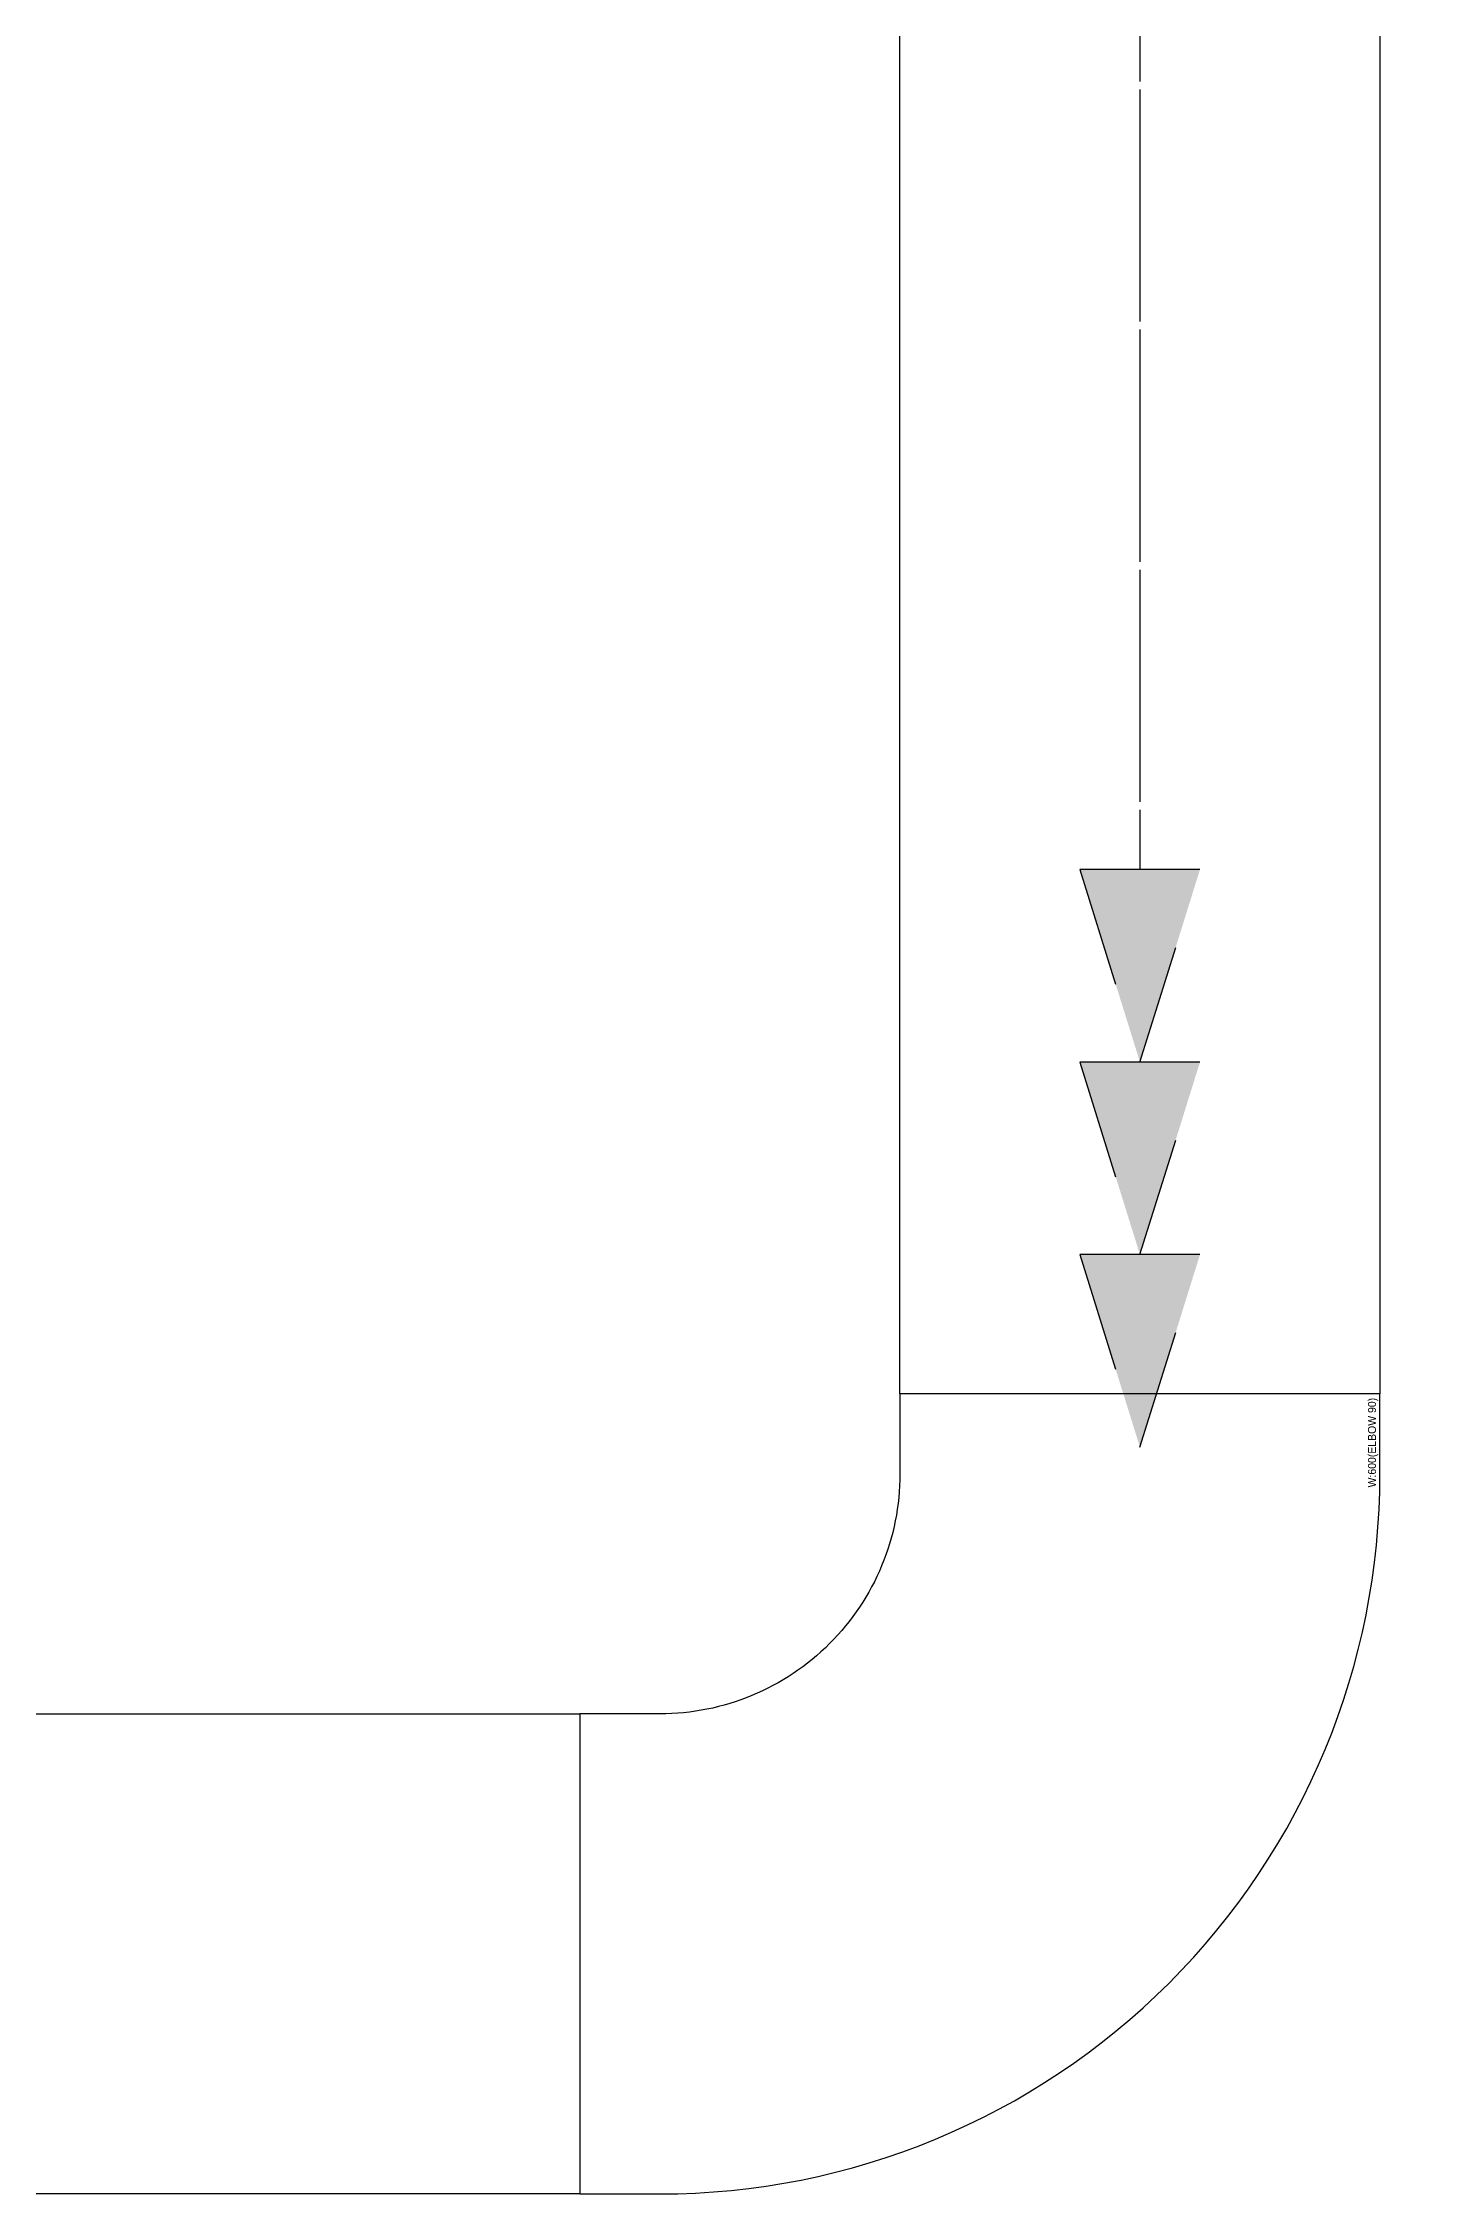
# Model space of a CAD drawing. Header units: millimetres. Extents: x 88028 to 500787, y -530175 to 1035835.
# Drawn here: x 318479 to 320200, y -154200 to -151512 of the extents above; entities that cross this region are included whole.
import ezdxf
from ezdxf.enums import TextEntityAlignment as Align

# ---------------------------------------------------------------- set-up
doc = ezdxf.new("R2010")
doc.units = ezdxf.units.MM
doc.header["$LTSCALE"] = 150
doc.linetypes.add('D1', pattern=[3, 1, -1, 1])
doc.layers.add('-----00 LV_CABLE', color=2, linetype='Continuous')
doc.layers.add('-----26 Electrical Cable Tray_건물(일반)', color=20, linetype='Continuous')
doc.styles.get("Standard").update_dxf_attribs({"font": ''})
doc.styles.get('Standard').set_extended_font_data('Dotum')

# ---------------------------------------------------------------- blocks, each defined once
blk = doc.blocks.new('*U8')
at = {"color": 0}
blk.add_lwpolyline([(0, 0), (-100, 0, -0.414214), (-400, 300), (-400, 400), (-1000, 400), (-1000, 300, 0.414214), (-100, -600), (0, -600)], format="xyb", close=True, dxfattribs=at)
blk.add_text('W:600(ELBOW 90)', height=10, dxfattribs=at).set_placement((-5, -590), align=Align.MIDDLE_RIGHT)
blk = doc.blocks.new('22')
at = {"linetype": 'D1'}
h = blk.add_hatch(color=0, dxfattribs=at)
h.dxf.hatch_style = 1
h.paths.add_polyline_path([(0, 0), (-240.6, 75), (-240.6, -75)])
at = {"color": 0, "linetype": 'D1'}
blk.add_lwpolyline([(-240.6, -75), (0, 0), (-240.6, 75)], close=True, dxfattribs=at)

msp = doc.modelspace()

# ---------------------------------------------------------------- linework, layer by layer
at = {"layer": '-----00 LV_CABLE', "linetype": 'D1', "elevation": 0}
for points in [[(319550, -149910), (319550, -149910, -0.414214), (319850, -150210), (319850, -152544.7)], [(318805, -150370), (319550, -150370, -0.414214), (319850, -150670), (319850, -152544.7)], [(320200, -150810), (320150, -150810, 0.414214), (319850, -151110), (319850, -152544.7)]]:
    msp.add_lwpolyline(points, format="xyb", dxfattribs=at)
at = {"layer": '-----26 Electrical Cable Tray_건물(일반)', "elevation": 0}
for points in [[(319550, -149650), (320150, -149650), (320150, -153200), (319550, -153200)], [(301550, -154200), (301550, -153600), (319150, -153600), (319150, -154200)]]:
    msp.add_lwpolyline(points, close=True, dxfattribs=at)

# ---------------------------------------------------------------- block references
at = {"layer": '-----00 LV_CABLE', "linetype": 'D1', "rotation": 270}
for p in [(319850, -152785.3), (319850, -153026), (319850, -153266.6)]:
    msp.add_blockref('22', p, dxfattribs=at)
at = {"layer": '-----26 Electrical Cable Tray_건물(일반)', "rotation": 90}
msp.add_blockref('*U8', (319550, -153200), dxfattribs=at)

doc.saveas('drawing.dxf')
